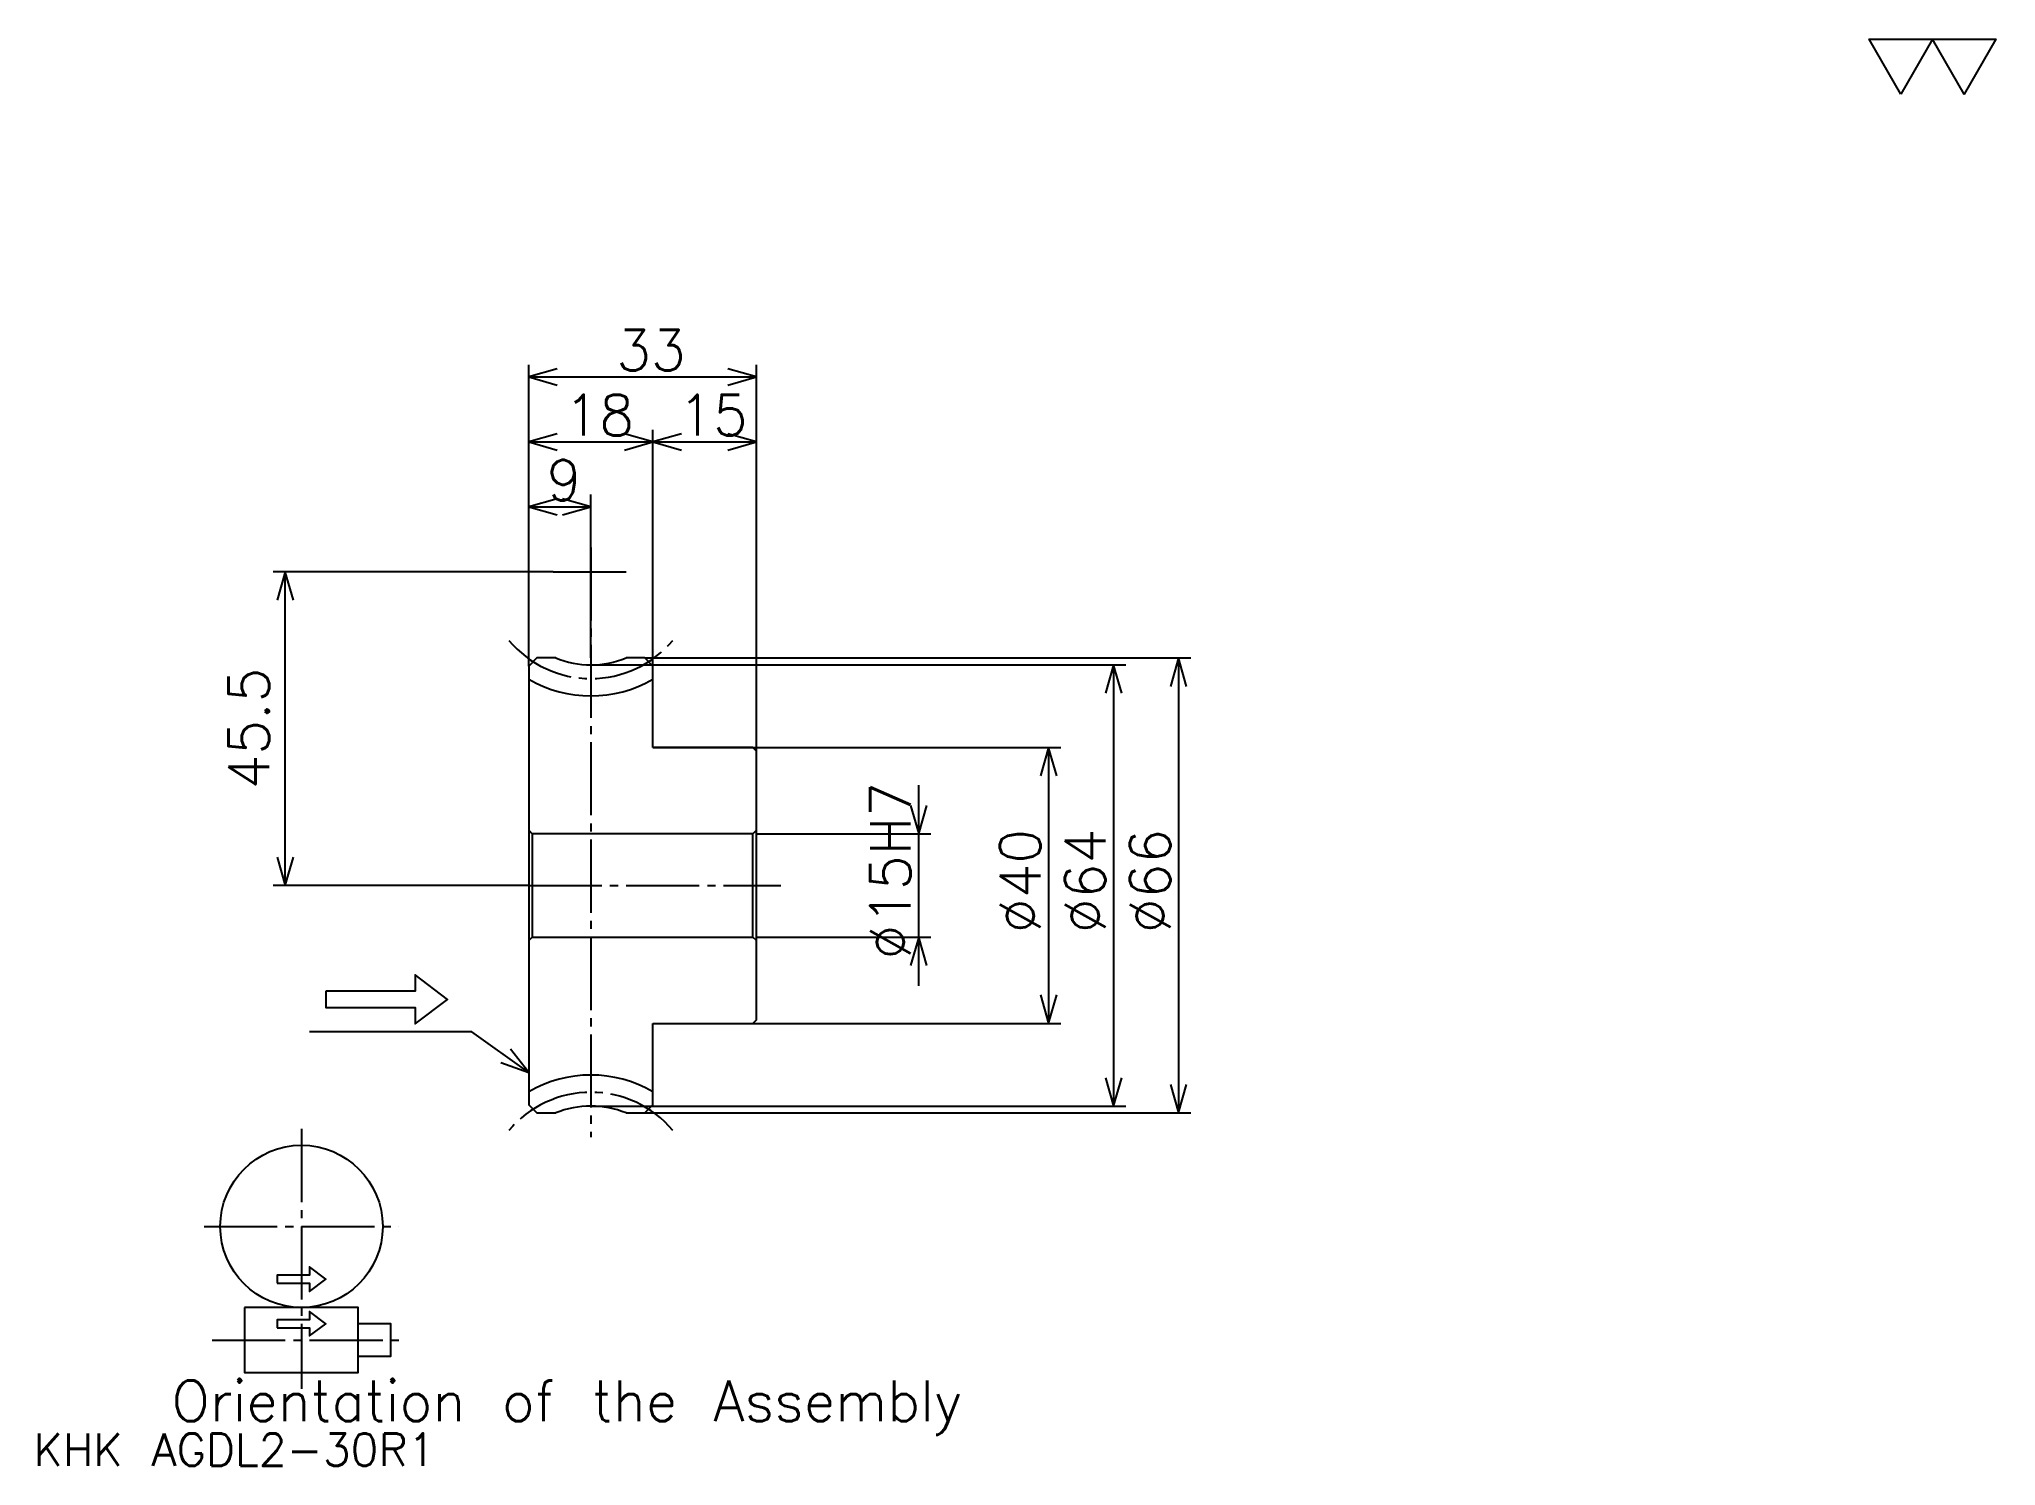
# Model space of a CAD drawing. Extents: x 13 to 296, y 13 to 220.
import ezdxf

# ---------------------------------------------------------------- set-up
doc = ezdxf.new("R2010")
doc.units = 0
doc.linetypes.add('DASHDOT', pattern=[14.129031, 10.596774, -1.177419, 1.177419, -1.177419])
doc.layers.get('0').update_dxf_attribs({"linetype": 'CONTINUOUS'})
doc.layers.add('DASHDOT', color=6, linetype='DASHDOT')
doc.styles.add('KANJI', font='TXT', dxfattribs={"bigfont": 'BIGFONT'})

msp = doc.modelspace()

# ---------------------------------------------------------------- linework, layer by layer
at = {"color": 5}
for p, q in [((83.596771, 130.1371), (83.596771, 172.661301)), ((83.596771, 170.895172), (116.596771, 170.895172)), ((116.596771, 130.1371), (116.596771, 172.661301)), ((101.596771, 130.1371), (101.596771, 163.241943)), ((83.596771, 161.4758), (101.596771, 161.4758)), ((101.596771, 161.4758), (116.596771, 161.4758)), ((92.596771, 130.1371), (92.596771, 153.822586)), ((83.596771, 152.056458), (92.596771, 152.056458)), ((87.129028, 142.6371), (46.50806, 142.6371)), ((48.274189, 97.1371), (48.274189, 142.6371)), ((83.596771, 128.959686), (83.596771, 130.1371)), ((92.596771, 129.1371), (116.596771, 129.1371)), ((100.41935, 130.1371), (116.596771, 130.1371)), ((101.596771, 128.959686), (101.596771, 130.1371)), ((116.596771, 130.1371), (179.588715, 130.1371)), ((116.596771, 116.6371), (116.596771, 130.1371)), ((116.596771, 129.1371), (170.169342, 129.1371)), ((168.403229, 129.1371), (168.403229, 65.1371)), ((177.822571, 130.1371), (177.822571, 64.1371)), ((101.596771, 117.1371), (116.596771, 117.1371)), ((116.596771, 117.1371), (160.75, 117.1371)), ((158.983871, 117.1371), (158.983871, 77.1371)), ((140.145157, 82.572586), (140.145157, 111.701614)), ((116.596771, 104.6371), (141.911285, 104.6371)), ((83.596771, 97.1371), (46.50806, 97.1371)), ((116.596771, 89.6371), (141.911285, 89.6371)), ((101.596771, 77.1371), (116.596771, 77.1371)), ((116.596771, 77.1371), (160.75, 77.1371)), ((92.596771, 65.1371), (116.596771, 65.1371)), ((100.41935, 64.1371), (116.596771, 64.1371)), ((116.596771, 65.1371), (170.169342, 65.1371)), ((116.596771, 64.1371), (179.588715, 64.1371))]:
    msp.add_line(p, q, dxfattribs=at)
at = {"color": 4}
for p, q in [((116.596771, 105.1371), (116.096771, 104.6371)), ((83.596771, 89.1371), (84.096771, 89.6371)), ((116.596771, 89.1371), (116.096771, 89.6371))]:
    msp.add_line(p, q, dxfattribs=at)
at = {"color": 7}
msp.add_lwpolyline([(282.580658, 211.935486), (277.988708, 219.894836), (296.356476, 219.894836), (291.764526, 211.935486), (287.172607, 219.894836), (282.580658, 211.935486)], dxfattribs=at)
at = {"color": 5}
for points in [[(87.717743, 172.072601), (83.596771, 170.895172), (87.717743, 169.717743)], [(112.4758, 169.717743), (116.596771, 170.895172), (112.4758, 172.072601)], [(87.717743, 162.653229), (83.596771, 161.4758), (87.717743, 160.298386)], [(97.4758, 160.298386), (101.596771, 161.4758), (97.4758, 162.653229)], [(105.717743, 162.653229), (101.596771, 161.4758), (105.717743, 160.298386)], [(112.4758, 160.298386), (116.596771, 161.4758), (112.4758, 162.653229)], [(87.717743, 153.233871), (83.596771, 152.056458), (87.717743, 150.879028)], [(88.4758, 150.879028), (92.596771, 152.056458), (88.4758, 153.233871)], [(49.451607, 138.516129), (48.274189, 142.6371), (47.096771, 138.516129)], [(169.580643, 125.016129), (168.403229, 129.1371), (167.2258, 125.016129)], [(179, 126.016129), (177.822571, 130.1371), (176.645157, 126.016129)], [(160.161285, 113.016129), (158.983871, 117.1371), (157.806458, 113.016129)], [(138.967743, 108.758072), (140.145157, 104.6371), (141.322571, 108.758072)], [(47.096771, 101.258072), (48.274189, 97.1371), (49.451607, 101.258072)], [(141.322571, 85.516129), (140.145157, 89.6371), (138.967743, 85.516129)], [(54.161285, 81.798393), (54.161285, 79.44355), (67.1129, 79.44355), (67.1129, 77.088715), (71.822578, 80.620972), (67.1129, 84.153229), (67.1129, 81.798393), (54.161285, 81.798393)], [(157.806458, 81.258072), (158.983871, 77.1371), (160.161285, 81.258072)], [(83.596771, 70.0242), (75.354836, 75.911293), (51.80645, 75.911293)], [(79.559044, 71.461357), (83.596771, 70.0242), (80.927765, 73.377563)], [(167.2258, 69.258072), (168.403229, 65.1371), (169.580643, 69.258072)], [(176.645157, 68.258072), (177.822571, 64.1371), (179, 68.258072)], [(47.096771, 39.44355), (51.80645, 39.44355), (51.80645, 38.266132), (54.161285, 40.032261), (51.80645, 41.798389), (51.80645, 40.620972), (47.096771, 40.620972), (47.096771, 39.44355)], [(42.387093, 35.911293), (42.387093, 26.491936), (58.870964, 26.491936), (58.870964, 35.911293), (42.387093, 35.911293)], [(47.096771, 32.967743), (51.80645, 32.967743), (51.80645, 31.790329), (54.161285, 33.556454), (51.80645, 35.322582), (51.80645, 34.145164), (47.096771, 34.145164), (47.096771, 32.967743)], [(58.870964, 28.846779), (63.580643, 28.846779), (63.580643, 33.556454), (58.870964, 33.556454)]]:
    msp.add_lwpolyline(points, dxfattribs=at)
at = {"color": 4}
for points in [[(87.497749, 130.1371), (84.774193, 130.1371), (83.596771, 128.959686), (83.596771, 89.1371)], [(101.596771, 117.1371), (101.596771, 128.959686), (100.41935, 130.1371), (97.695793, 130.1371)], [(101.596771, 77.1371), (116.096771, 77.1371), (116.596771, 77.6371), (116.596771, 116.6371), (116.096771, 117.1371), (101.596771, 117.1371)], [(83.596771, 105.1371), (84.096771, 104.6371), (84.096771, 89.6371), (116.096771, 89.6371), (116.096771, 104.6371), (84.096771, 104.6371)], [(83.596771, 89.1371), (83.596771, 65.314522), (84.774193, 64.1371), (87.497749, 64.1371)], [(97.695793, 64.1371), (100.41935, 64.1371), (101.596771, 65.314522), (101.596771, 77.1371)]]:
    msp.add_lwpolyline(points, dxfattribs=at)
at = {"color": 5}
msp.add_circle((50.629028, 47.685486), 11.774194, dxfattribs=at)
at = {"color": 4}
for centre, radius, start, end in [((92.596771, 142.6371), 13.5, 247.80839416, 292.19160389), ((92.596771, 142.6371), 18, 239.99999955, 300.00000045), ((92.596771, 51.6371), 18, 59.99999955, 120.00000045), ((92.596771, 51.6371), 13.5, 67.80839611, 112.19160584)]:
    msp.add_arc(centre, radius, start, end, dxfattribs=at)
at = {"layer": 'DASHDOT', "color": 7}
for p, q in [((92.596771, 146.169357), (92.596771, 60.604843)), ((87.129028, 142.6371), (98.064514, 142.6371)), ((83.596771, 97.1371), (120.129028, 97.1371)), ((50.629028, 61.814518), (50.629028, 24.1371)), ((36.499996, 47.685486), (64.758064, 47.685486)), ((37.677418, 31.201614), (65.935478, 31.201614))]:
    msp.add_line(p, q, dxfattribs=at)
for centre, start, end in [((92.596771, 142.6371), 219.99999848, 320.00000352), ((92.596771, 51.6371), 39.99999648, 140.00000152)]:
    msp.add_arc(centre, 15.5, start, end, dxfattribs=at)

# ---------------------------------------------------------------- texts
at = {"color": 7, "style": 'KANJI'}
for s, height, p in [('33', 5.887097, (96.270157, 171.837097)), ('18', 5.887097, (88.770157, 162.41774)), ('15', 5.887097, (105.270157, 162.41774)), ('9', 5.887097, (86.183464, 152.998383)), ('Orientation of the Assembly', 5.887097, (31.790321, 19.427422)), ('KHK AGDL2-30R1', 4.709677, (11.774194, 12.951612))]:
    msp.add_text(s, height=height, dxfattribs=at).set_placement(p)
for s, p in [('45.5', (45.91935, 111.056458)), ('%%c15H7', (138.967743, 86.39315)), ('%%c40', (157.806458, 90.219757)), ('%%c64', (167.2258, 90.219757)), ('%%c66', (176.645157, 90.219757))]:
    msp.add_text(s, height=5.887097, rotation=90, dxfattribs=at).set_placement(p)

doc.saveas('drawing.dxf')
